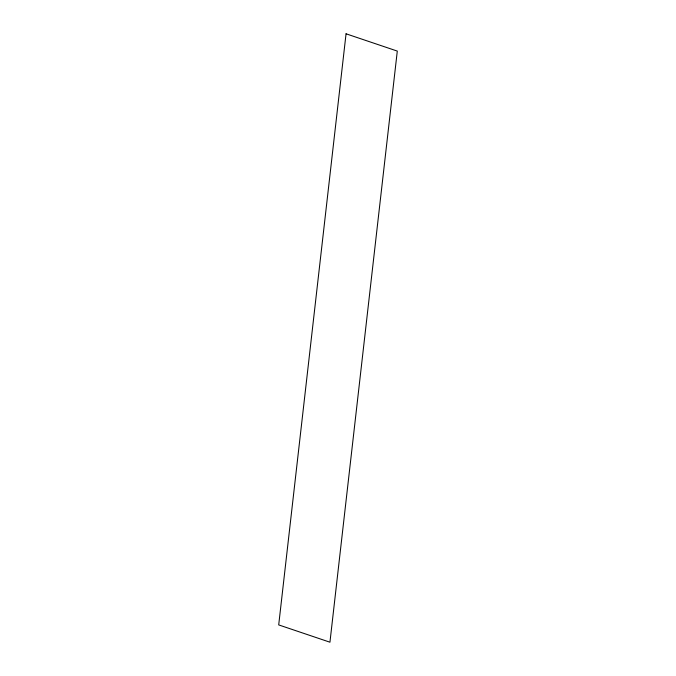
<?xml version="1.0" encoding="UTF-8"?>
<svg xmlns="http://www.w3.org/2000/svg" width="676" height="676" viewBox="0 0 676 676"><rect width="100%" height="100%" fill="white"/><g stroke="black" fill="none" stroke-linecap="round" stroke-linejoin="round"><path stroke-width="1.01" d="M346.053 33.8L278.706 624.911L329.947 642.2L397.294 51.089L346.053 33.8"/></g></svg>
